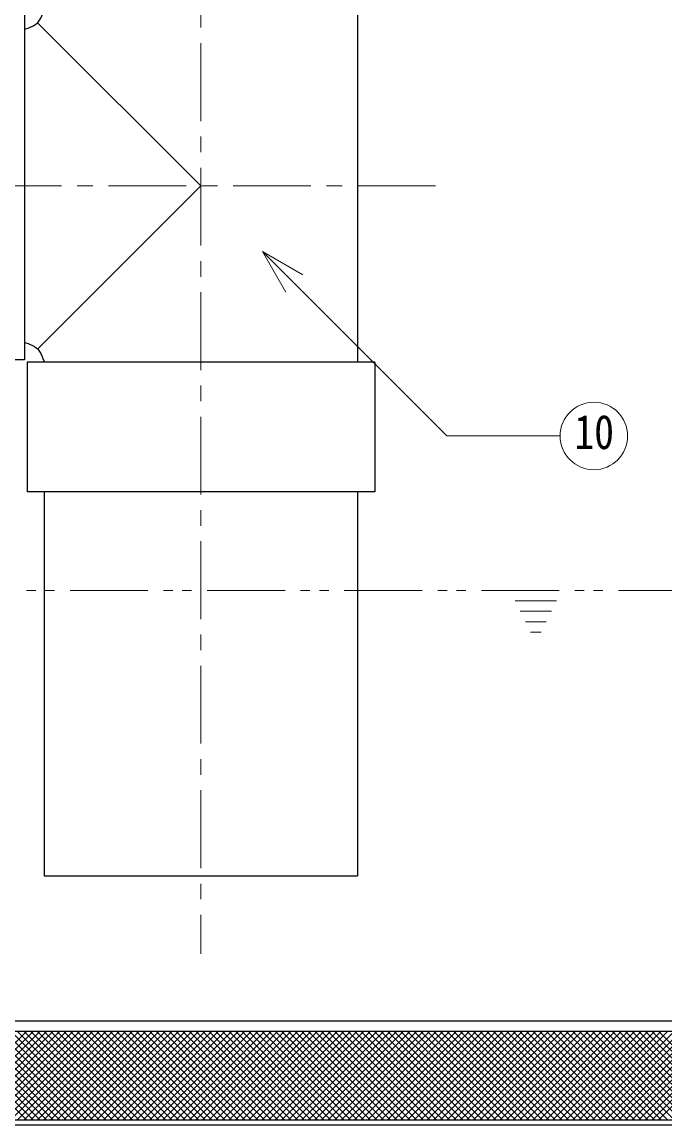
# Model space of a CAD drawing. Units: millimetres, scale not verified. Extents: x -637 to 578, y -407 to 436.
# Drawn here: x -316.3 to -192.5, y -207.4 to 5.1 of the extents above; entities that cross this region are included whole.
import ezdxf
from ezdxf.enums import TextEntityAlignment as Align

# ---------------------------------------------------------------- set-up
doc = ezdxf.new("R2010")
doc.units = ezdxf.units.MM
doc.header["$LTSCALE"] = 3
doc.linetypes.add('CHAIN1', pattern=[8, 5, -1, 1, -1])
doc.linetypes.add('DOUBLE_CHAIN1', pattern=[8.8, 5, -1, 0.6, -0.6, 0.6, -1])
doc.layers.add('0-0', color=4, linetype='Continuous', lineweight=9)
doc.styles.add('ＭＳ ゴシック', font='')
doc.styles.get('ＭＳ ゴシック').set_extended_font_data('MS Gothic')

msp = doc.modelspace()

# ---------------------------------------------------------------- linework, layer by layer
at = {"layer": '0-0', "linetype": 'CHAIN1'}
for p, q in [((-281.84, 49.074), (-281.84, -174.426)), ((-236.665, -26.426), (-497.34, -26.426))]:
    msp.add_line(p, q, dxfattribs=at)
at = {"layer": '0-0', "color": 5, "lineweight": 25}
for p, q in [((-251.665, 7.574), (-251.665, -60.426)), ((-251.665, -85.426), (-251.665, -159.426)), ((-159.84, -187.426), (-349.84, -187.426)), ((-157.84, -189.426), (-351.84, -189.426)), ((-377.84, -207.426), (-131.84, -207.426)), ((-377.34, -206.426), (-132.34, -206.426))]:
    msp.add_line(p, q, dxfattribs=at)
at = {"layer": '0-0'}
for p, q in [((-313.288, 5.022), (-281.84, -26.426)), ((-313.288, -57.874), (-281.84, -26.426)), ((-332.432, -206.426), (-315.432, -189.426)), ((-332.419, -189.426), (-315.419, -206.426)), ((-331.16, -206.426), (-314.16, -189.426)), ((-331.146, -189.426), (-314.146, -206.426)), ((-329.887, -206.426), (-312.887, -189.426)), ((-329.873, -189.426), (-312.873, -206.426)), ((-328.614, -206.426), (-311.614, -189.426)), ((-328.6, -189.426), (-311.6, -206.426)), ((-327.341, -206.426), (-310.341, -189.426)), ((-327.328, -189.426), (-310.328, -206.426)), ((-326.068, -206.426), (-309.068, -189.426)), ((-326.055, -189.426), (-309.055, -206.426)), ((-324.796, -206.426), (-307.796, -189.426)), ((-324.782, -189.426), (-307.782, -206.426)), ((-323.523, -206.426), (-306.523, -189.426)), ((-323.509, -189.426), (-306.509, -206.426)), ((-322.25, -206.426), (-305.25, -189.426)), ((-322.236, -189.426), (-305.236, -206.426)), ((-320.977, -206.426), (-303.977, -189.426)), ((-320.964, -189.426), (-303.964, -206.426)), ((-319.705, -206.426), (-302.705, -189.426)), ((-319.691, -189.426), (-302.691, -206.426)), ((-318.432, -206.426), (-301.432, -189.426)), ((-318.418, -189.426), (-301.418, -206.426)), ((-317.159, -206.426), (-300.159, -189.426)), ((-317.145, -189.426), (-300.145, -206.426)), ((-315.886, -206.426), (-298.886, -189.426)), ((-315.873, -189.426), (-298.873, -206.426)), ((-314.613, -206.426), (-297.613, -189.426)), ((-314.6, -189.426), (-297.6, -206.426)), ((-313.341, -206.426), (-296.341, -189.426)), ((-313.327, -189.426), (-296.327, -206.426)), ((-312.068, -206.426), (-295.068, -189.426)), ((-312.054, -189.426), (-295.054, -206.426)), ((-310.795, -206.426), (-293.795, -189.426)), ((-310.781, -189.426), (-293.781, -206.426)), ((-309.522, -206.426), (-292.522, -189.426)), ((-309.509, -189.426), (-292.509, -206.426)), ((-308.249, -206.426), (-291.249, -189.426)), ((-308.236, -189.426), (-291.236, -206.426)), ((-306.977, -206.426), (-289.977, -189.426)), ((-306.963, -189.426), (-289.963, -206.426)), ((-305.704, -206.426), (-288.704, -189.426)), ((-305.69, -189.426), (-288.69, -206.426)), ((-304.431, -206.426), (-287.431, -189.426)), ((-304.417, -189.426), (-287.417, -206.426)), ((-303.158, -206.426), (-286.158, -189.426)), ((-303.145, -189.426), (-286.145, -206.426)), ((-301.885, -206.426), (-284.885, -189.426)), ((-301.872, -189.426), (-284.872, -206.426)), ((-300.613, -206.426), (-283.613, -189.426)), ((-300.599, -189.426), (-283.599, -206.426)), ((-299.34, -206.426), (-282.34, -189.426)), ((-299.326, -189.426), (-282.326, -206.426)), ((-298.067, -206.426), (-281.067, -189.426)), ((-298.053, -189.426), (-281.053, -206.426)), ((-296.794, -206.426), (-279.794, -189.426)), ((-296.781, -189.426), (-279.781, -206.426)), ((-295.521, -206.426), (-278.521, -189.426)), ((-295.508, -189.426), (-278.508, -206.426)), ((-294.249, -206.426), (-277.249, -189.426)), ((-294.235, -189.426), (-277.235, -206.426)), ((-292.976, -206.426), (-275.976, -189.426)), ((-292.962, -189.426), (-275.962, -206.426)), ((-291.703, -206.426), (-274.703, -189.426)), ((-291.689, -189.426), (-274.689, -206.426)), ((-290.43, -206.426), (-273.43, -189.426)), ((-290.417, -189.426), (-273.417, -206.426)), ((-289.157, -206.426), (-272.157, -189.426)), ((-289.144, -189.426), (-272.144, -206.426)), ((-287.885, -206.426), (-270.885, -189.426)), ((-287.871, -189.426), (-270.871, -206.426)), ((-286.612, -206.426), (-269.612, -189.426)), ((-286.598, -189.426), (-269.598, -206.426)), ((-285.339, -206.426), (-268.339, -189.426)), ((-285.325, -189.426), (-268.325, -206.426)), ((-284.066, -206.426), (-267.066, -189.426)), ((-284.053, -189.426), (-267.053, -206.426)), ((-282.794, -206.426), (-265.794, -189.426)), ((-282.78, -189.426), (-265.78, -206.426)), ((-281.521, -206.426), (-264.521, -189.426)), ((-281.507, -189.426), (-264.507, -206.426)), ((-280.248, -206.426), (-263.248, -189.426)), ((-280.234, -189.426), (-263.234, -206.426)), ((-278.975, -206.426), (-261.975, -189.426)), ((-278.962, -189.426), (-261.962, -206.426)), ((-277.702, -206.426), (-260.702, -189.426)), ((-277.689, -189.426), (-260.689, -206.426)), ((-276.43, -206.426), (-259.43, -189.426)), ((-276.416, -189.426), (-259.416, -206.426)), ((-275.157, -206.426), (-258.157, -189.426)), ((-275.143, -189.426), (-258.143, -206.426)), ((-273.884, -206.426), (-256.884, -189.426)), ((-273.87, -189.426), (-256.87, -206.426)), ((-272.611, -206.426), (-255.611, -189.426)), ((-272.598, -189.426), (-255.598, -206.426)), ((-271.338, -206.426), (-254.338, -189.426)), ((-271.325, -189.426), (-254.325, -206.426)), ((-270.066, -206.426), (-253.066, -189.426)), ((-270.052, -189.426), (-253.052, -206.426)), ((-268.793, -206.426), (-251.793, -189.426)), ((-268.779, -189.426), (-251.779, -206.426)), ((-267.52, -206.426), (-250.52, -189.426)), ((-267.506, -189.426), (-250.506, -206.426)), ((-266.247, -206.426), (-249.247, -189.426)), ((-266.234, -189.426), (-249.234, -206.426)), ((-264.974, -206.426), (-247.974, -189.426)), ((-264.961, -189.426), (-247.961, -206.426)), ((-263.702, -206.426), (-246.702, -189.426)), ((-263.688, -189.426), (-246.688, -206.426)), ((-262.429, -206.426), (-245.429, -189.426)), ((-262.415, -189.426), (-245.415, -206.426)), ((-261.156, -206.426), (-244.156, -189.426)), ((-261.142, -189.426), (-244.142, -206.426)), ((-259.883, -206.426), (-242.883, -189.426)), ((-259.87, -189.426), (-242.87, -206.426)), ((-258.61, -206.426), (-241.61, -189.426)), ((-258.597, -189.426), (-241.597, -206.426)), ((-257.338, -206.426), (-240.338, -189.426)), ((-257.324, -189.426), (-240.324, -206.426)), ((-256.065, -206.426), (-239.065, -189.426)), ((-256.051, -189.426), (-239.051, -206.426)), ((-254.792, -206.426), (-237.792, -189.426)), ((-254.778, -189.426), (-237.778, -206.426)), ((-253.519, -206.426), (-236.519, -189.426)), ((-253.506, -189.426), (-236.506, -206.426)), ((-252.247, -206.426), (-235.247, -189.426)), ((-252.233, -189.426), (-235.233, -206.426)), ((-250.974, -206.426), (-233.974, -189.426)), ((-250.96, -189.426), (-233.96, -206.426)), ((-249.701, -206.426), (-232.701, -189.426)), ((-249.687, -189.426), (-232.687, -206.426)), ((-248.428, -206.426), (-231.428, -189.426)), ((-248.415, -189.426), (-231.415, -206.426)), ((-247.155, -206.426), (-230.155, -189.426)), ((-247.142, -189.426), (-230.142, -206.426)), ((-245.883, -206.426), (-228.883, -189.426)), ((-245.869, -189.426), (-228.869, -206.426)), ((-244.61, -206.426), (-227.61, -189.426)), ((-244.596, -189.426), (-227.596, -206.426)), ((-243.337, -206.426), (-226.337, -189.426)), ((-243.323, -189.426), (-226.323, -206.426)), ((-242.064, -206.426), (-225.064, -189.426)), ((-242.051, -189.426), (-225.051, -206.426)), ((-240.791, -206.426), (-223.791, -189.426)), ((-240.778, -189.426), (-223.778, -206.426)), ((-239.519, -206.426), (-222.519, -189.426)), ((-239.505, -189.426), (-222.505, -206.426)), ((-238.246, -206.426), (-221.246, -189.426)), ((-238.232, -189.426), (-221.232, -206.426)), ((-236.973, -206.426), (-219.973, -189.426)), ((-236.959, -189.426), (-219.959, -206.426)), ((-235.7, -206.426), (-218.7, -189.426)), ((-235.687, -189.426), (-218.687, -206.426)), ((-234.427, -206.426), (-217.427, -189.426)), ((-234.414, -189.426), (-217.414, -206.426)), ((-233.155, -206.426), (-216.155, -189.426)), ((-233.141, -189.426), (-216.141, -206.426)), ((-231.882, -206.426), (-214.882, -189.426)), ((-231.868, -189.426), (-214.868, -206.426)), ((-230.609, -206.426), (-213.609, -189.426)), ((-230.595, -189.426), (-213.595, -206.426)), ((-229.336, -206.426), (-212.336, -189.426)), ((-229.323, -189.426), (-212.323, -206.426)), ((-228.063, -206.426), (-211.063, -189.426)), ((-228.05, -189.426), (-211.05, -206.426)), ((-226.791, -206.426), (-209.791, -189.426)), ((-226.777, -189.426), (-209.777, -206.426)), ((-225.518, -206.426), (-208.518, -189.426)), ((-225.504, -189.426), (-208.504, -206.426)), ((-224.245, -206.426), (-207.245, -189.426)), ((-224.231, -189.426), (-207.231, -206.426)), ((-222.972, -206.426), (-205.972, -189.426)), ((-222.959, -189.426), (-205.959, -206.426)), ((-221.7, -206.426), (-204.7, -189.426)), ((-221.686, -189.426), (-204.686, -206.426)), ((-220.427, -206.426), (-203.427, -189.426)), ((-220.413, -189.426), (-203.413, -206.426)), ((-219.154, -206.426), (-202.154, -189.426)), ((-219.14, -189.426), (-202.14, -206.426)), ((-217.881, -206.426), (-200.881, -189.426)), ((-217.868, -189.426), (-200.868, -206.426)), ((-216.608, -206.426), (-199.608, -189.426)), ((-216.595, -189.426), (-199.595, -206.426)), ((-215.336, -206.426), (-198.336, -189.426)), ((-215.322, -189.426), (-198.322, -206.426)), ((-214.063, -206.426), (-197.063, -189.426)), ((-214.049, -189.426), (-197.049, -206.426)), ((-212.79, -206.426), (-195.79, -189.426)), ((-212.776, -189.426), (-195.776, -206.426)), ((-211.517, -206.426), (-194.517, -189.426)), ((-211.504, -189.426), (-194.504, -206.426)), ((-210.244, -206.426), (-193.244, -189.426)), ((-210.231, -189.426), (-193.231, -206.426)), ((-208.972, -206.426), (-191.972, -189.426)), ((-208.958, -189.426), (-191.958, -206.426)), ((-207.699, -206.426), (-190.699, -189.426)), ((-207.685, -189.426), (-190.685, -206.426)), ((-206.426, -206.426), (-189.426, -189.426)), ((-206.412, -189.426), (-189.412, -206.426)), ((-205.153, -206.426), (-188.153, -189.426)), ((-205.14, -189.426), (-188.14, -206.426)), ((-203.88, -206.426), (-186.88, -189.426)), ((-203.867, -189.426), (-186.867, -206.426)), ((-202.608, -206.426), (-185.608, -189.426)), ((-202.594, -189.426), (-185.594, -206.426)), ((-201.335, -206.426), (-184.335, -189.426)), ((-201.321, -189.426), (-184.321, -206.426)), ((-200.062, -206.426), (-183.062, -189.426)), ((-200.048, -189.426), (-183.048, -206.426)), ((-198.789, -206.426), (-181.789, -189.426)), ((-198.776, -189.426), (-181.776, -206.426)), ((-197.516, -206.426), (-180.516, -189.426)), ((-197.503, -189.426), (-180.503, -206.426)), ((-196.244, -206.426), (-179.244, -189.426)), ((-196.23, -189.426), (-179.23, -206.426)), ((-194.971, -206.426), (-177.971, -189.426)), ((-194.957, -189.426), (-177.957, -206.426)), ((-193.698, -206.426), (-176.698, -189.426)), ((-193.684, -189.426), (-176.684, -206.426))]:
    msp.add_line(p, q, dxfattribs=at)
at = {"layer": '0-0', "color": 7, "lineweight": 18}
for p, q in [((-269.995, -39.089), (-262.201, -43.589)), ((-269.995, -39.089), (-265.495, -46.883)), ((-269.995, -39.089), (-234.454, -74.63)), ((-212.668, -74.63), (-234.454, -74.63))]:
    msp.add_line(p, q, dxfattribs=at)
at = {"layer": '0-0', "linetype": 'DOUBLE_CHAIN1'}
for p, q in [((-359.84, -104.426), (-180.84, -104.426)), ((-221.34, -106.426), (-213.34, -106.426)), ((-220.34, -108.426), (-214.34, -108.426)), ((-219.34, -110.426), (-215.34, -110.426)), ((-218.34, -112.426), (-216.34, -112.426))]:
    msp.add_line(p, q, dxfattribs=at)
at = {"layer": '0-0', "color": 5, "lineweight": 25}
for points in [[(-315.84, 7.074), (-315.84, -59.926), (-340.84, -59.926)], [(-315.84, 3.749), (-315.58, 3.833), (-315.134, 3.983), (-314.701, 4.145), (-314.287, 4.327), (-313.901, 4.536), (-313.549, 4.781), (-313.363, 4.943), (-313.181, 5.134), (-312.904, 5.502), (-312.668, 5.911), (-312.462, 6.351), (-312.279, 6.815), (-312.11, 7.294), (-312.015, 7.574)], [(-315.84, -56.601), (-315.58, -56.685), (-315.134, -56.835), (-314.701, -56.997), (-314.287, -57.179), (-313.901, -57.388), (-313.549, -57.633), (-313.363, -57.795), (-313.181, -57.986), (-312.904, -58.354), (-312.668, -58.763), (-312.462, -59.203), (-312.279, -59.667), (-312.11, -60.146), (-312.015, -60.426)], [(-248.34, -60.426), (-248.34, -85.426), (-315.34, -85.426)], [(-248.34, -60.426), (-315.34, -60.426), (-315.34, -85.426)], [(-312.015, -85.426), (-312.015, -159.426), (-251.665, -159.426)]]:
    msp.add_lwpolyline(points, dxfattribs=at)
at = {"layer": '0-0', "color": 7, "lineweight": 18}
msp.add_circle((-206.168, -74.63), 6.5, dxfattribs=at)

# ---------------------------------------------------------------- texts
at = {"layer": '0-0', "color": 7, "style": 'ＭＳ ゴシック', "width": 0.85}
msp.add_text('10', height=6.598, dxfattribs=at).set_placement((-209.918, -79.13), align=Align.BOTTOM_LEFT)

doc.saveas('drawing.dxf')
